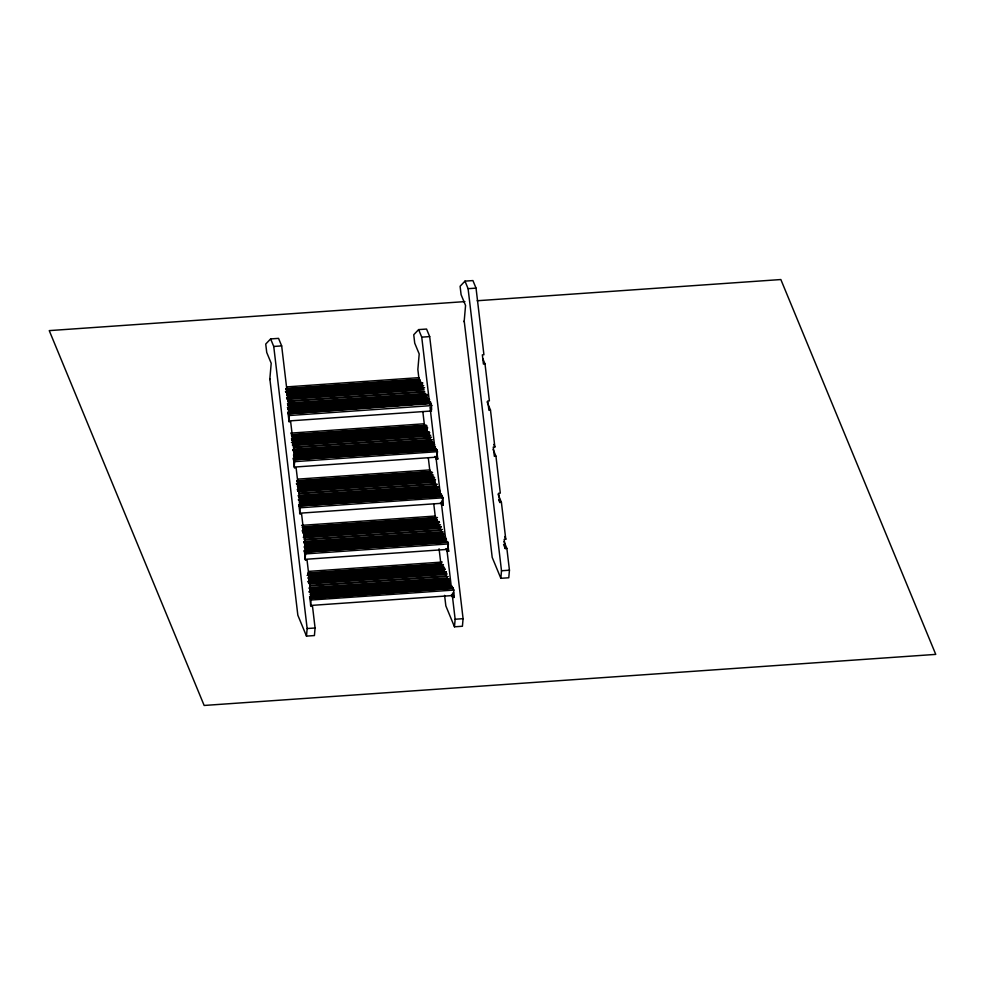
<?xml version="1.0" encoding="UTF-8"?>
<svg xmlns="http://www.w3.org/2000/svg" width="985" height="985" viewBox="0 0 985 985"><rect width="100%" height="100%" fill="white"/><g stroke="black" fill="none" stroke-linecap="round" stroke-linejoin="round"><path stroke-width="1.48" d="M431.171 403.591L288.346 413.737L430.95 403.025M293.21 458.222L293.542 459.269L436.417 449.148L436.724 450.194L293.813 459.773L436.638 449.702L437.771 459.01L436.183 459.121L435.05 456.363M440.529 502.535L441.649 505.243L443.238 505.133L442.142 495.911L299.268 505.896L442.216 496.317L441.883 495.283M447.338 541.405L447.646 542.439M310.263 598.511L453.174 588.427L452.804 587.528L309.918 597.649M288.125 413.01L287.755 412.099M269.779 379.582L271.207 363.28L266.726 352.445L265.728 344.048L270.629 338.926L278.558 338.372L281.673 345.907L289.565 412.53L287.977 412.641L289.073 421.863L290.661 421.752L295.032 458.653L293.875 455.858M429.435 403.136L288.125 412.998L289.171 415.522L288.691 420.964L431.529 410.991M293.592 459.121L294.638 461.657L294.158 467.087L436.983 457.114L437.463 451.684L436.786 450.059M440.357 495.381L299.046 505.243L300.093 507.78L299.625 513.21L442.45 503.237L442.93 497.807L442.253 496.181M445.823 541.504L304.513 551.378L305.559 553.902L305.079 559.332L447.916 549.359L448.384 543.929L447.719 542.304L304.734 552.105L447.572 541.947M450.908 586.728L309.598 596.602L310.915 606.366L312.504 606.255L315.077 627.987L314.424 635.559L306.483 636.113L307.148 628.541L273.744 346.461L270.629 338.926M309.979 597.501L311.026 600.025L310.546 605.467L453.371 595.494L453.851 590.064L453.174 588.427M431.639 409.637L431.331 403.936M464.144 321.787L465.56 305.485L461.091 294.65L460.094 286.266L464.982 281.131L472.923 280.577L476.038 288.125L483.918 354.735L482.342 354.846L483.426 364.068L485.014 363.958L489.385 400.858L487.797 400.969L488.892 410.203L490.481 410.092L494.852 446.993L493.263 447.104L494.359 456.326L495.947 456.215L500.306 493.116L498.73 493.226L499.814 502.448L501.402 502.338L505.773 539.238L504.185 539.349L505.28 548.571L506.869 548.46L509.442 570.204L508.777 577.764L500.848 578.318L492.204 557.412L464.206 321.012M419.265 381.503L417.849 369.486L419.204 353.972L414.722 343.137L413.737 334.74L418.625 329.606L426.554 329.052L429.682 336.599L463.085 618.678L462.421 626.251L454.479 626.805L455.144 619.233L452.571 597.501L451.438 594.743M500.848 578.318L501.5 570.758L468.097 288.679L464.982 281.131M310.349 598.449L453.026 588.07M299.046 505.33L298.677 504.345M304.513 551.391L304.143 550.467M468.097 288.679L476.038 288.125M464.895 301.607L49.25 330.615L204.154 705.457L935.75 654.385L780.846 279.543L477.171 300.745M273.744 346.461L281.673 345.907M418.625 329.606L421.74 337.153L429.682 336.599M286.721 386.896L418.908 377.661M285.872 388.619L419.585 379.287M286.019 388.989L419.733 379.656M286.241 389.531L419.955 380.198M286.389 389.888L420.102 380.555M286.623 390.429L420.324 381.096M286.77 390.786L420.472 381.454M285.465 391.439L420.706 381.995M285.625 391.796L420.854 382.365M285.822 392.35L422.59 382.796M287.485 392.596L422.75 383.153M287.731 393.138L421.445 383.805M287.891 393.495L421.592 384.162M286.586 394.148L421.826 384.704M286.746 394.505L421.974 385.073M286.967 395.047L423.71 385.504M287.115 395.416L422.343 385.972M287.337 395.958L422.565 386.514M287.485 396.315L422.713 386.871M287.706 396.856L422.947 387.425M287.854 397.214L424.609 387.671M286.561 397.866L423.316 388.324M286.709 398.223L423.464 388.681M286.943 398.777L423.685 389.223M287.091 399.134L423.833 389.58M287.755 400.76L424.51 391.217M288.137 401.658L424.88 392.116M288.802 403.284L425.557 393.741M287.435 403.752L425.705 394.098M287.657 404.293L427.441 394.542M287.805 404.663L427.601 394.899M288.026 405.204L426.296 395.551M288.174 405.561L426.456 395.908M288.408 406.103L426.677 396.45M288.556 406.46L426.825 396.807M288.765 407.002L427.047 397.349M287.398 407.47L427.194 397.718M287.632 408.012L427.416 398.26M287.78 408.381L427.564 398.617M288.002 408.923L427.798 399.159M288.149 409.28L429.46 399.417M288.383 409.822L429.682 399.959M288.531 410.179L428.315 400.427M288.753 410.72L428.537 400.969M288.9 411.09L428.684 401.326M289.122 411.631L430.433 401.769M289.27 411.989L430.58 402.126M287.977 412.641L429.288 402.779M289.171 415.522L431.996 405.561M290.661 433.129L424.375 423.784M291.338 434.754L426.567 425.311M291.486 435.111L426.714 425.668M291.708 435.653L425.421 426.32M291.856 436.01L425.569 426.677M292.077 436.552L427.305 427.121M292.225 436.921L427.465 427.478M292.447 437.463L427.687 428.019M292.607 437.82L426.308 428.487M292.804 438.362L426.542 429.029M291.437 438.83L426.69 429.386M291.683 439.372L426.911 429.928M291.831 439.729L427.059 430.297M292.052 440.27L427.281 430.839M292.2 440.64L427.428 431.196M292.422 441.181L427.662 431.738M292.57 441.539L429.325 431.996M292.804 442.08L429.546 432.538M291.425 442.548L429.694 432.895M293.173 442.991L428.401 433.548M293.321 443.348L428.549 433.905M293.542 443.89L428.783 434.447M293.69 444.247L428.931 434.804M292.397 444.9L430.667 435.247M292.545 445.257L429.3 435.715M293.222 446.882L431.492 437.229M293.592 447.793L430.346 438.239M292.742 449.517L432.538 439.766M292.89 449.886L431.171 440.233M293.124 450.428L431.393 440.775M293.271 450.785L431.541 441.132M293.493 451.327L431.762 441.674M293.641 451.684L431.91 442.031M293.862 452.226L433.659 442.474M294.01 452.595L432.28 442.942M294.232 453.137L432.513 443.484M294.38 453.494L434.176 443.73M294.613 454.036L434.397 444.272M294.761 454.393L434.557 444.641M293.468 455.045L433.252 445.282M293.616 455.402L433.4 445.651M293.838 455.944L433.634 446.193M293.986 456.314L433.782 446.55M294.207 456.855L435.518 446.981M294.367 457.212L434.151 447.449M294.589 457.754L434.373 448.003M294.737 458.111L434.52 448.36M436.269 448.791L293.444 458.764L294.527 467.986L296.116 467.875L300.487 504.776M422.836 411.57L424.264 423.698L435.087 449.899L436.675 449.788M294.638 461.657L437.463 451.684M297.642 479.141L429.829 469.919M296.793 480.877L430.507 471.544M296.941 481.234L430.654 471.901M297.175 481.776L432.403 472.332M297.322 482.145L432.55 472.702M297.544 482.687L431.258 473.342M297.692 483.044L431.405 473.711M296.399 483.697L431.627 474.253M296.547 484.054L431.775 474.61M298.27 484.485L433.523 475.053M298.418 484.854L432.144 475.509M298.664 485.396L432.378 476.05M297.285 485.864L432.526 476.42M297.519 486.405L432.747 476.962M297.667 486.762L434.41 477.22M297.889 487.304L434.644 477.762M298.036 487.661L433.265 478.23M298.258 488.203L433.498 478.772M298.406 488.572L433.646 479.129M298.64 489.114L435.382 479.56M297.261 489.582L435.53 479.929M297.495 490.124L434.237 480.569M297.642 490.481L434.385 480.939M297.864 491.022L434.619 481.48M298.012 491.38L434.767 481.837M298.689 493.005L435.432 483.463M299.058 493.916L437.328 484.263M298.209 495.64L436.478 485.987M298.356 496.009L436.626 486.356M298.578 496.551L438.374 486.787M298.726 496.908L438.522 487.144M298.96 497.45L437.229 487.797M299.108 497.807L437.377 488.154M299.329 498.348L437.599 488.695M299.477 498.718L437.746 489.065M299.699 499.26L439.495 489.496M298.332 499.727L438.116 489.964M298.553 500.269L438.35 490.505M298.701 500.626L438.497 490.875M300.45 501.069L440.233 491.306M300.597 501.427L440.381 491.663M299.305 502.079L439.088 492.315M299.452 502.436L439.236 492.672M299.674 502.978L439.47 493.214M299.822 503.335L439.618 493.583M300.056 503.877L441.354 494.014M300.203 504.234L441.502 494.371M440.209 495.024L298.898 504.886L299.994 514.108L301.582 513.998L305.953 550.898M428.327 458.025L429.731 469.833L440.554 496.021L442.142 495.911M300.093 507.78L442.93 497.807M301.582 525.374L435.296 516.042M302.26 527L437.488 517.556M302.407 527.357L436.121 518.024M302.629 527.898L436.343 518.566M302.777 528.268L436.49 518.935M302.998 528.81L436.712 519.477M303.158 529.167L436.86 519.834M303.38 529.708L437.094 520.375M303.528 530.065L437.241 520.733M302.21 530.718L437.463 521.274M302.358 531.087L439.125 521.533M302.604 531.617L439.359 522.075M302.752 531.986L439.507 522.432M302.974 532.528L438.214 523.084M303.121 532.885L438.362 523.441M303.355 533.427L438.584 523.983M303.503 533.784L438.731 524.352M303.725 534.338L440.48 524.783M303.873 534.695L439.101 525.251M304.094 535.237L439.335 525.793M304.242 535.594L439.482 526.15M304.476 536.135L441.218 526.593M304.624 536.493L441.366 526.95M303.331 537.145L440.073 527.603M303.478 537.502L440.221 527.96M304.143 539.14L442.413 529.487M304.525 540.039L441.268 530.496M303.675 541.775L443.459 532.011M303.823 542.132L442.093 532.479M305.559 542.563L442.314 533.02M304.193 543.03L442.462 533.377M304.414 543.572L444.21 533.821M304.562 543.942L444.358 534.178M304.796 544.483L443.065 534.83M304.944 544.84L443.213 535.187M305.153 545.382L443.435 535.729M305.301 545.739L443.582 536.086M305.535 546.281L445.331 536.529M304.168 546.749L445.479 536.887M304.39 547.291L444.186 537.539M304.537 547.66L444.333 537.896M304.759 548.202L446.07 538.339M304.919 548.559L446.217 538.697M305.141 549.101L446.451 539.238M305.288 549.458L445.072 539.706M305.51 550.012L445.306 540.248M305.658 550.369L445.454 540.605M445.676 541.147L304.365 551.009L305.461 560.243L307.049 560.133L311.42 597.033M433.794 504.148L435.198 515.955L446.02 542.144L447.609 542.033L448.692 551.268L447.104 551.378L445.971 548.62M305.559 553.902L448.384 543.929M308.564 571.399L442.277 562.053M307.714 573.122L441.428 563.789M307.874 573.492L441.575 564.146M308.096 574.033L443.324 564.59M308.243 574.39L443.472 564.947M308.465 574.932L442.179 565.599M307.098 575.4L442.327 565.956M308.834 575.831L442.548 566.498M308.995 576.2L442.696 566.867M309.192 576.742L444.444 567.298M309.339 577.099L443.078 567.766M308.071 577.752L443.299 568.308M308.219 578.109L443.447 568.665M308.44 578.651L445.195 569.108M308.588 579.008L445.343 569.465M308.81 579.549L444.05 570.118M308.958 579.919L444.198 570.475M309.192 580.461L444.42 571.017M309.339 580.818L444.567 571.374M308.046 581.47L446.316 571.817M308.194 581.827L446.464 572.174M308.416 582.369L445.158 572.827M308.564 582.726L445.318 573.184M308.785 583.28L445.54 573.726M308.933 583.637L447.202 573.984M501.5 570.758L509.442 570.204M309.61 585.262L446.353 575.708M309.979 586.161L448.249 576.508M309.13 587.897L447.399 578.244M309.278 588.254L447.547 578.601M309.512 588.796L449.295 579.045M309.659 589.165L447.929 579.512M309.881 589.707L448.15 580.054M310.029 590.064L448.298 580.411M310.25 590.606L450.046 580.842M310.398 590.963L450.194 581.212M309.105 591.616L448.901 581.852M309.253 591.973L449.049 582.221M309.475 592.514L449.271 582.763M311.149 592.773L449.419 583.12M311.371 593.315L449.64 583.662M311.519 593.672L449.788 584.019M310.226 594.324L450.022 584.561M310.373 594.681L450.17 584.93M310.595 595.223L450.391 585.472M310.755 595.593L450.539 585.829M310.977 596.134L452.287 586.272M451.142 587.282L309.893 597.612M439.076 548.793L440.652 562.078L451.475 588.279L453.063 588.168M311.026 600.025L453.851 590.064M452.571 597.501L454.159 597.39L453.531 592.12M307.148 628.541L315.077 627.987M455.144 619.233L463.085 618.678M482.872 358.774L485.014 363.958M487.058 401.818L490.481 410.092M493.805 444.469L494.852 446.993M493.14 449.443L495.947 456.215M497.991 494.064L501.402 502.338M498.681 499.69L499.814 502.448M504.665 536.554L505.773 539.238M504.012 541.565L506.869 548.46M503.569 544.434L505.28 548.571M436.626 456.227L437.771 459.01M441.551 501.069L443.238 505.133M447.559 548.51L448.692 551.268M452.447 593.253L454.159 597.39M454.479 626.805L445.848 605.898L444.592 595.371M287.891 408.479L289.565 412.53M306.483 636.113L297.839 615.206L269.853 378.806M421.74 337.153L429.682 404.195M430.039 407.236L435.087 449.899M436.183 459.121L440.554 496.021M441.649 505.243L446.02 542.144M447.104 551.378L451.475 588.279"/></g></svg>
